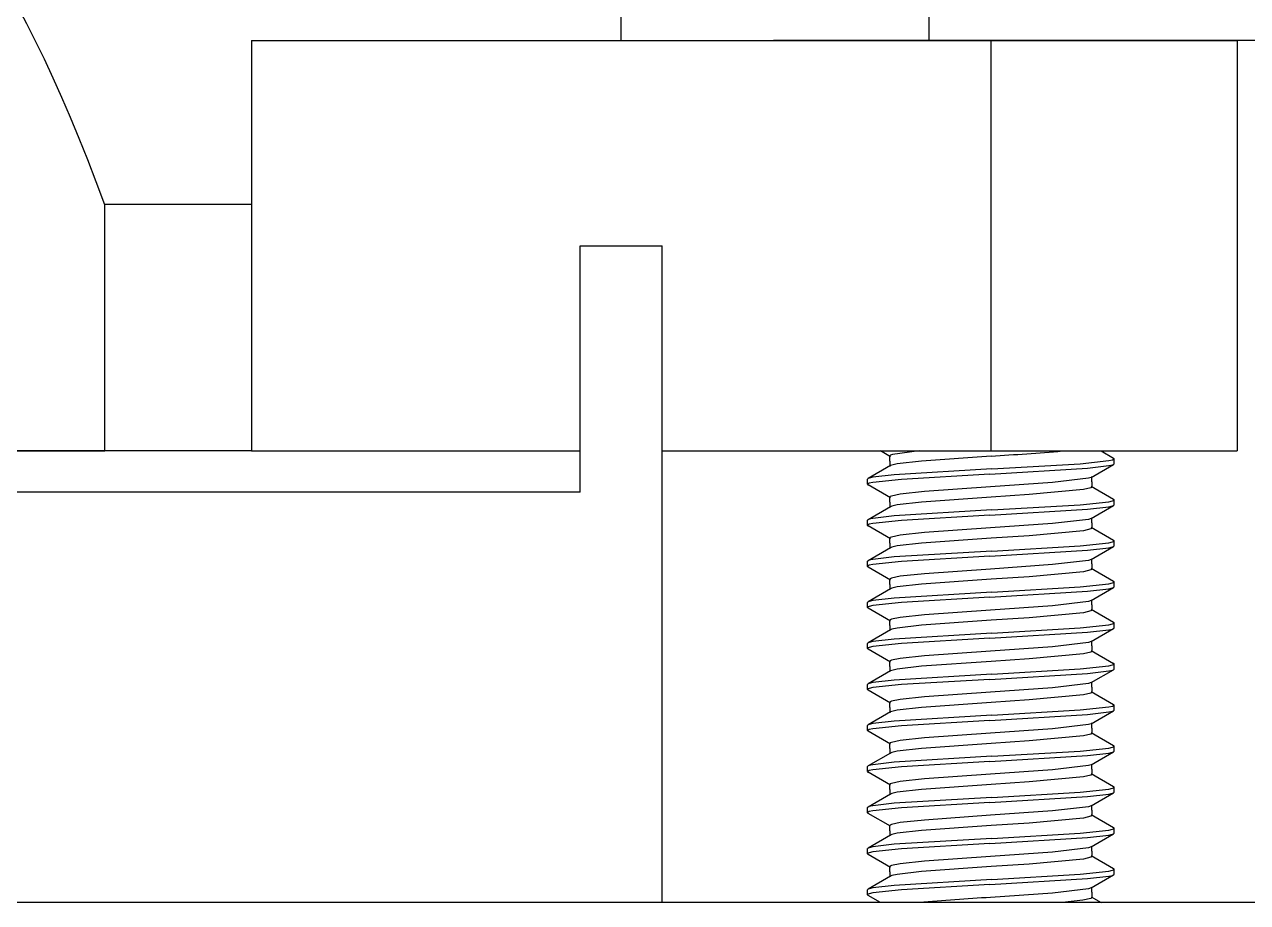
# Model space of a CAD drawing. Header units: millimetres. Extents: x -210 to 210, y -148 to 148.
# Drawn here: x -148.09 to -133.2, y -17.36 to -6.66 of the extents above; entities that cross this region are included whole.
import ezdxf

# ---------------------------------------------------------------- set-up
doc = ezdxf.new("R2010")
doc.units = ezdxf.units.MM
doc.layers.get('0').update_dxf_attribs({"lineweight": 18})

msp = doc.modelspace()

# ---------------------------------------------------------------- linework, layer by layer
at = {"color": 7, "lineweight": 30, "ltscale": 0.075}
for p, q in [((-137.072, -6.856), (-137.072, -3.856)), ((-136.322, -6.856), (-133.322, -6.856)), ((-147.107, -11.856), (-147.107, -8.856)), ((-141.322, -12.356), (-141.322, -9.356)), ((-136.322, -11.856), (-133.322, -11.856))]:
    msp.add_line(p, q, dxfattribs=at)
at = {"color": 7, "lineweight": 30, "ltscale": 0.07}
msp.add_line((-140.822, -6.856), (-140.822, -4.056), dxfattribs=at)
at = {"color": 7, "lineweight": 30, "ltscale": 0.125}
for p, q in [((-145.322, -6.856), (-145.322, -11.856)), ((-136.322, -6.856), (-136.322, -11.856)), ((-133.322, -6.856), (-133.322, -11.856))]:
    msp.add_line(p, q, dxfattribs=at)
at = {"color": 7, "lineweight": 30, "ltscale": 0.225}
msp.add_line((-145.322, -6.856), (-136.322, -6.856), dxfattribs=at)
at = {"color": 7, "lineweight": 30, "ltscale": 0.033856}
msp.add_line((-140.322, -6.856), (-138.967, -6.856), dxfattribs=at)
at = {"color": 7, "lineweight": 30, "ltscale": 0.166144}
msp.add_line((-132.322, -6.856), (-138.967, -6.856), dxfattribs=at)
at = {"color": 7, "lineweight": 30, "ltscale": 0.04463}
for p, q in [((-145.322, -8.856), (-147.107, -8.856)), ((-145.322, -11.856), (-147.107, -11.856))]:
    msp.add_line(p, q, dxfattribs=at)
at = {"color": 7, "lineweight": 30, "ltscale": 0.025}
msp.add_line((-141.322, -9.356), (-140.322, -9.356), dxfattribs=at)
at = {"color": 7, "lineweight": 30, "ltscale": 0.2}
for p, q in [((-140.322, -17.356), (-140.322, -9.356)), ((-132.322, -17.356), (-140.322, -17.356))]:
    msp.add_line(p, q, dxfattribs=at)
at = {"color": 7, "lineweight": 30, "ltscale": 0.275}
msp.add_line((-145.322, -11.856), (-156.322, -11.856), dxfattribs=at)
at = {"color": 7, "lineweight": 30, "ltscale": 0.18574}
msp.add_line((-154.536, -11.856), (-147.107, -11.856), dxfattribs=at)
at = {"color": 7, "lineweight": 30, "ltscale": 0.1}
for p, q in [((-145.322, -11.856), (-141.322, -11.856)), ((-140.322, -11.856), (-136.322, -11.856))]:
    msp.add_line(p, q, dxfattribs=at)
at = {"color": 7, "lineweight": 30, "ltscale": 0.003543}
msp.add_line((-137.543, -11.928), (-137.666, -11.856), dxfattribs=at)
at = {"color": 7, "lineweight": 30, "ltscale": 0.004319}
for p, q in [((-134.977, -11.856), (-134.828, -11.943)), ((-137.666, -17.356), (-137.815, -17.27))]:
    msp.add_line(p, q, dxfattribs=at)
at = {"color": 7, "lineweight": 30, "ltscale": 0.007862}
for p, q in [((-137.543, -12.035), (-137.815, -12.193)), ((-135.1, -12.178), (-134.828, -12.02)), ((-137.543, -12.428), (-137.815, -12.27)), ((-135.1, -12.285), (-134.828, -12.443)), ((-137.543, -12.535), (-137.815, -12.693)), ((-135.1, -12.678), (-134.828, -12.52)), ((-137.543, -12.928), (-137.815, -12.77)), ((-135.1, -12.785), (-134.828, -12.943)), ((-137.543, -13.035), (-137.815, -13.193)), ((-135.1, -13.178), (-134.828, -13.02)), ((-137.543, -13.428), (-137.815, -13.27)), ((-135.1, -13.285), (-134.828, -13.443)), ((-137.543, -13.535), (-137.815, -13.693)), ((-135.1, -13.678), (-134.828, -13.52)), ((-137.543, -13.928), (-137.815, -13.77)), ((-135.1, -13.785), (-134.828, -13.943)), ((-137.543, -14.035), (-137.815, -14.193)), ((-135.1, -14.178), (-134.828, -14.02)), ((-137.543, -14.428), (-137.815, -14.27)), ((-135.1, -14.285), (-134.828, -14.443)), ((-137.543, -14.535), (-137.815, -14.693)), ((-135.1, -14.678), (-134.828, -14.52)), ((-137.543, -14.928), (-137.815, -14.77)), ((-135.1, -14.785), (-134.828, -14.943)), ((-137.543, -15.035), (-137.815, -15.193)), ((-135.1, -15.178), (-134.828, -15.02)), ((-137.543, -15.428), (-137.815, -15.27)), ((-135.1, -15.285), (-134.828, -15.443)), ((-137.543, -15.535), (-137.815, -15.693)), ((-135.1, -15.678), (-134.828, -15.52)), ((-137.543, -15.928), (-137.815, -15.77)), ((-135.1, -15.785), (-134.828, -15.943)), ((-137.543, -16.035), (-137.815, -16.193)), ((-135.1, -16.178), (-134.828, -16.02)), ((-137.543, -16.428), (-137.815, -16.27)), ((-135.1, -16.285), (-134.828, -16.443)), ((-135.1, -16.678), (-134.828, -16.52)), ((-137.543, -16.535), (-137.815, -16.693)), ((-137.543, -16.928), (-137.815, -16.77)), ((-135.1, -16.785), (-134.828, -16.943)), ((-137.543, -17.035), (-137.815, -17.193)), ((-135.1, -17.178), (-134.828, -17.02))]:
    msp.add_line(p, q, dxfattribs=at)
at = {"color": 7, "lineweight": 30, "ltscale": 0.001566}
for p, q in [((-137.551, -11.981), (-137.551, -11.919)), ((-137.551, -11.981), (-137.551, -12.044)), ((-135.092, -12.231), (-135.092, -12.169)), ((-135.092, -12.231), (-135.092, -12.294)), ((-137.551, -12.481), (-137.551, -12.419)), ((-137.551, -12.481), (-137.551, -12.544)), ((-135.092, -12.731), (-135.092, -12.669)), ((-135.092, -12.731), (-135.092, -12.794)), ((-137.551, -12.981), (-137.551, -12.919)), ((-137.551, -12.981), (-137.551, -13.044)), ((-135.092, -13.231), (-135.092, -13.169)), ((-135.092, -13.231), (-135.092, -13.294)), ((-137.551, -13.481), (-137.551, -13.419)), ((-137.551, -13.481), (-137.551, -13.544)), ((-135.092, -13.731), (-135.092, -13.669)), ((-135.092, -13.731), (-135.092, -13.794)), ((-137.551, -13.981), (-137.551, -13.919)), ((-137.551, -13.981), (-137.551, -14.044)), ((-135.092, -14.231), (-135.092, -14.169)), ((-135.092, -14.231), (-135.092, -14.294)), ((-137.551, -14.481), (-137.551, -14.419)), ((-137.551, -14.481), (-137.551, -14.544)), ((-135.092, -14.731), (-135.092, -14.669)), ((-135.092, -14.731), (-135.092, -14.794)), ((-137.551, -14.981), (-137.551, -14.919)), ((-137.551, -14.981), (-137.551, -15.044)), ((-135.092, -15.231), (-135.092, -15.169)), ((-135.092, -15.231), (-135.092, -15.294)), ((-137.551, -15.481), (-137.551, -15.419)), ((-137.551, -15.481), (-137.551, -15.544)), ((-135.092, -15.731), (-135.092, -15.669)), ((-135.092, -15.731), (-135.092, -15.794)), ((-137.551, -15.981), (-137.551, -15.919)), ((-137.551, -15.981), (-137.551, -16.044)), ((-135.092, -16.231), (-135.092, -16.169)), ((-135.092, -16.231), (-135.092, -16.294)), ((-137.551, -16.481), (-137.551, -16.419)), ((-137.551, -16.481), (-137.551, -16.544)), ((-135.092, -16.731), (-135.092, -16.669)), ((-135.092, -16.731), (-135.092, -16.794)), ((-137.551, -16.981), (-137.551, -16.919)), ((-137.551, -16.981), (-137.551, -17.044)), ((-135.092, -17.231), (-135.092, -17.169)), ((-135.092, -17.231), (-135.092, -17.294))]:
    msp.add_line(p, q, dxfattribs=at)
at = {"color": 7, "lineweight": 30, "ltscale": 0.001549}
for p, q in [((-134.822, -12.012), (-134.822, -11.95)), ((-137.822, -12.262), (-137.822, -12.2)), ((-134.822, -12.512), (-134.822, -12.45)), ((-137.822, -12.762), (-137.822, -12.7)), ((-134.822, -13.012), (-134.822, -12.95)), ((-137.822, -13.262), (-137.822, -13.2)), ((-134.822, -13.512), (-134.822, -13.45)), ((-137.822, -13.762), (-137.822, -13.7)), ((-134.822, -14.012), (-134.822, -13.95)), ((-137.822, -14.262), (-137.822, -14.2)), ((-134.822, -14.512), (-134.822, -14.45)), ((-137.822, -14.762), (-137.822, -14.7)), ((-134.822, -15.012), (-134.822, -14.95)), ((-137.822, -15.262), (-137.822, -15.2)), ((-134.822, -15.512), (-134.822, -15.45)), ((-137.822, -15.762), (-137.822, -15.7)), ((-134.822, -16.012), (-134.822, -15.95)), ((-137.822, -16.262), (-137.822, -16.2)), ((-134.822, -16.512), (-134.822, -16.45)), ((-137.822, -16.762), (-137.822, -16.7)), ((-134.822, -17.012), (-134.822, -16.95)), ((-137.822, -17.262), (-137.822, -17.2))]:
    msp.add_line(p, q, dxfattribs=at)
at = {"color": 7, "lineweight": 30, "ltscale": 0.475}
msp.add_line((-141.322, -12.356), (-160.322, -12.356), dxfattribs=at)
at = {"color": 7, "lineweight": 30}
msp.add_line((-126.572, -17.356), (-175.072, -17.356), dxfattribs=at)
at = {"color": 7, "lineweight": 30, "ltscale": 0.003544}
msp.add_line((-135.1, -17.285), (-134.977, -17.356), dxfattribs=at)
at = {"color": 7, "lineweight": 30}
for points in [[(-137.192, -11.856), (-137.519, -11.9), (-137.541, -11.909), (-137.547, -11.913), (-137.551, -11.917), (-137.551, -11.919)], [(-136.318, -11.919), (-137.164, -11.979), (-137.461, -12.013), (-137.525, -12.028), (-137.543, -12.035)], [(-136.333, -12.138), (-135.143, -12.065), (-134.884, -12.035), (-134.84, -12.025), (-134.828, -12.02)], [(-136.31, -12.075), (-135.236, -12.011), (-134.885, -11.974), (-134.841, -11.963), (-134.829, -11.958), (-134.824, -11.955), (-134.822, -11.953), (-134.822, -11.95)], [(-136.333, -12.138), (-137.407, -12.202), (-137.759, -12.239), (-137.802, -12.249), (-137.814, -12.255), (-137.819, -12.258), (-137.821, -12.26), (-137.822, -12.262)], [(-136.31, -12.075), (-137.5, -12.147), (-137.759, -12.177), (-137.803, -12.188), (-137.815, -12.193)], [(-135.1, -12.178), (-135.134, -12.189), (-135.57, -12.241), (-136.325, -12.294)], [(-136.325, -12.294), (-137.129, -12.351), (-137.427, -12.383), (-137.532, -12.405), (-137.547, -12.412), (-137.55, -12.416), (-137.551, -12.419)], [(-135.092, -12.294), (-135.094, -12.298), (-135.096, -12.3), (-135.104, -12.305), (-135.194, -12.327), (-135.853, -12.388), (-136.318, -12.419)], [(-136.318, -12.419), (-137.164, -12.479), (-137.461, -12.513), (-137.525, -12.528), (-137.543, -12.535)], [(-136.31, -12.575), (-135.236, -12.511), (-134.885, -12.474), (-134.841, -12.463), (-134.829, -12.458), (-134.824, -12.455), (-134.822, -12.453), (-134.822, -12.45)], [(-136.333, -12.638), (-137.407, -12.702), (-137.759, -12.739), (-137.802, -12.749), (-137.814, -12.755), (-137.819, -12.758), (-137.821, -12.76), (-137.822, -12.762)], [(-136.31, -12.575), (-137.5, -12.647), (-137.759, -12.677), (-137.803, -12.688), (-137.815, -12.693)], [(-136.333, -12.638), (-135.143, -12.565), (-134.884, -12.535), (-134.84, -12.525), (-134.828, -12.52)], [(-136.325, -12.794), (-137.129, -12.851), (-137.427, -12.883), (-137.532, -12.905), (-137.547, -12.912), (-137.55, -12.916), (-137.551, -12.919)], [(-135.1, -12.678), (-135.134, -12.689), (-135.57, -12.741), (-136.325, -12.794)], [(-135.092, -12.794), (-135.094, -12.798), (-135.096, -12.8), (-135.104, -12.805), (-135.194, -12.827), (-135.853, -12.888), (-136.318, -12.919)], [(-136.318, -12.919), (-137.164, -12.979), (-137.461, -13.013), (-137.525, -13.028), (-137.543, -13.035)], [(-136.31, -13.075), (-135.236, -13.011), (-134.885, -12.974), (-134.841, -12.963), (-134.829, -12.958), (-134.824, -12.955), (-134.822, -12.953), (-134.822, -12.95)], [(-136.31, -13.075), (-137.5, -13.147), (-137.759, -13.177), (-137.803, -13.188), (-137.815, -13.193)], [(-136.333, -13.138), (-135.143, -13.065), (-134.884, -13.035), (-134.84, -13.025), (-134.828, -13.02)], [(-136.333, -13.138), (-137.407, -13.202), (-137.759, -13.239), (-137.802, -13.249), (-137.814, -13.255), (-137.819, -13.258), (-137.821, -13.26), (-137.822, -13.262)], [(-135.1, -13.178), (-135.134, -13.189), (-135.57, -13.241), (-136.325, -13.294)], [(-136.325, -13.294), (-137.129, -13.351), (-137.427, -13.383), (-137.532, -13.405), (-137.547, -13.412), (-137.55, -13.416), (-137.551, -13.419)], [(-135.092, -13.294), (-135.094, -13.298), (-135.096, -13.3), (-135.104, -13.305), (-135.194, -13.327), (-135.853, -13.388), (-136.318, -13.419)], [(-136.318, -13.419), (-137.164, -13.479), (-137.461, -13.513), (-137.525, -13.528), (-137.543, -13.535)], [(-136.333, -13.638), (-135.143, -13.565), (-134.884, -13.535), (-134.84, -13.525), (-134.828, -13.52)], [(-136.31, -13.575), (-135.236, -13.511), (-134.885, -13.474), (-134.841, -13.463), (-134.829, -13.458), (-134.824, -13.455), (-134.822, -13.453), (-134.822, -13.45)], [(-136.333, -13.638), (-137.407, -13.702), (-137.759, -13.739), (-137.802, -13.749), (-137.814, -13.755), (-137.819, -13.758), (-137.821, -13.76), (-137.822, -13.762)], [(-136.31, -13.575), (-137.5, -13.647), (-137.759, -13.677), (-137.803, -13.688), (-137.815, -13.693)], [(-135.1, -13.678), (-135.134, -13.689), (-135.57, -13.741), (-136.325, -13.794)], [(-136.325, -13.794), (-137.129, -13.851), (-137.427, -13.883), (-137.532, -13.905), (-137.547, -13.912), (-137.55, -13.916), (-137.551, -13.919)], [(-135.092, -13.794), (-135.094, -13.798), (-135.096, -13.8), (-135.104, -13.805), (-135.194, -13.827), (-135.853, -13.888), (-136.318, -13.919)], [(-136.318, -13.919), (-137.164, -13.979), (-137.461, -14.013), (-137.525, -14.028), (-137.543, -14.035)], [(-136.31, -14.075), (-135.236, -14.011), (-134.885, -13.974), (-134.841, -13.963), (-134.829, -13.958), (-134.824, -13.955), (-134.822, -13.953), (-134.822, -13.95)], [(-136.333, -14.138), (-137.407, -14.202), (-137.759, -14.239), (-137.802, -14.249), (-137.814, -14.255), (-137.819, -14.258), (-137.821, -14.26), (-137.822, -14.262)], [(-136.31, -14.075), (-137.5, -14.147), (-137.759, -14.177), (-137.803, -14.188), (-137.815, -14.193)], [(-136.333, -14.138), (-135.143, -14.065), (-134.884, -14.035), (-134.84, -14.025), (-134.828, -14.02)], [(-135.1, -14.178), (-135.134, -14.189), (-135.57, -14.241), (-136.325, -14.294)], [(-136.325, -14.294), (-137.129, -14.351), (-137.427, -14.383), (-137.532, -14.405), (-137.547, -14.412), (-137.55, -14.416), (-137.551, -14.419)], [(-136.318, -14.419), (-137.164, -14.479), (-137.461, -14.513), (-137.525, -14.528), (-137.543, -14.535)], [(-135.092, -14.294), (-135.094, -14.298), (-135.096, -14.3), (-135.104, -14.305), (-135.194, -14.327), (-135.853, -14.388), (-136.318, -14.419)], [(-136.31, -14.575), (-137.5, -14.647), (-137.759, -14.677), (-137.803, -14.688), (-137.815, -14.693)], [(-136.333, -14.638), (-135.143, -14.565), (-134.884, -14.535), (-134.84, -14.525), (-134.828, -14.52)], [(-136.31, -14.575), (-135.236, -14.511), (-134.885, -14.474), (-134.841, -14.463), (-134.829, -14.458), (-134.824, -14.455), (-134.822, -14.453), (-134.822, -14.45)], [(-136.333, -14.638), (-137.407, -14.702), (-137.759, -14.739), (-137.802, -14.749), (-137.814, -14.755), (-137.819, -14.758), (-137.821, -14.76), (-137.822, -14.762)], [(-135.1, -14.678), (-135.134, -14.689), (-135.57, -14.741), (-136.325, -14.794)], [(-136.325, -14.794), (-137.129, -14.851), (-137.427, -14.883), (-137.532, -14.905), (-137.547, -14.912), (-137.55, -14.916), (-137.551, -14.919)], [(-135.092, -14.794), (-135.094, -14.798), (-135.096, -14.8), (-135.104, -14.805), (-135.194, -14.827), (-135.853, -14.888), (-136.318, -14.919)], [(-136.318, -14.919), (-137.164, -14.979), (-137.461, -15.013), (-137.525, -15.028), (-137.543, -15.035)], [(-136.333, -15.138), (-135.143, -15.065), (-134.884, -15.035), (-134.84, -15.025), (-134.828, -15.02)], [(-136.31, -15.075), (-135.236, -15.011), (-134.885, -14.974), (-134.841, -14.963), (-134.829, -14.958), (-134.824, -14.955), (-134.822, -14.953), (-134.822, -14.95)], [(-136.333, -15.138), (-137.407, -15.202), (-137.759, -15.239), (-137.802, -15.249), (-137.814, -15.255), (-137.819, -15.258), (-137.821, -15.26), (-137.822, -15.262)], [(-136.31, -15.075), (-137.5, -15.147), (-137.759, -15.177), (-137.803, -15.188), (-137.815, -15.193)], [(-135.1, -15.178), (-135.134, -15.189), (-135.57, -15.241), (-136.325, -15.294)], [(-136.325, -15.294), (-137.129, -15.351), (-137.427, -15.383), (-137.532, -15.405), (-137.547, -15.412), (-137.55, -15.416), (-137.551, -15.419)], [(-135.092, -15.294), (-135.094, -15.298), (-135.096, -15.3), (-135.104, -15.305), (-135.194, -15.327), (-135.853, -15.388), (-136.318, -15.419)], [(-136.318, -15.419), (-137.164, -15.479), (-137.461, -15.513), (-137.525, -15.528), (-137.543, -15.535)], [(-136.31, -15.575), (-135.236, -15.511), (-134.885, -15.474), (-134.841, -15.463), (-134.829, -15.458), (-134.824, -15.455), (-134.822, -15.453), (-134.822, -15.45)], [(-136.31, -15.575), (-137.5, -15.647), (-137.759, -15.677), (-137.803, -15.688), (-137.815, -15.693)], [(-136.333, -15.638), (-135.143, -15.565), (-134.884, -15.535), (-134.84, -15.525), (-134.828, -15.52)], [(-136.333, -15.638), (-137.407, -15.702), (-137.759, -15.739), (-137.802, -15.749), (-137.814, -15.755), (-137.819, -15.758), (-137.821, -15.76), (-137.822, -15.762)], [(-135.1, -15.678), (-135.134, -15.689), (-135.57, -15.741), (-136.325, -15.794)], [(-136.325, -15.794), (-137.129, -15.851), (-137.427, -15.883), (-137.532, -15.905), (-137.547, -15.912), (-137.55, -15.916), (-137.551, -15.919)], [(-136.318, -15.919), (-137.164, -15.979), (-137.461, -16.013), (-137.525, -16.028), (-137.543, -16.035)], [(-135.092, -15.794), (-135.094, -15.798), (-135.096, -15.8), (-135.104, -15.805), (-135.194, -15.827), (-135.853, -15.888), (-136.318, -15.919)], [(-136.31, -16.075), (-137.5, -16.147), (-137.759, -16.177), (-137.803, -16.188), (-137.815, -16.193)], [(-136.333, -16.138), (-135.143, -16.065), (-134.884, -16.035), (-134.84, -16.025), (-134.828, -16.02)], [(-136.31, -16.075), (-135.236, -16.011), (-134.885, -15.974), (-134.841, -15.963), (-134.829, -15.958), (-134.824, -15.955), (-134.822, -15.953), (-134.822, -15.95)], [(-136.333, -16.138), (-137.407, -16.202), (-137.759, -16.239), (-137.802, -16.249), (-137.814, -16.255), (-137.819, -16.258), (-137.821, -16.26), (-137.822, -16.262)], [(-135.1, -16.178), (-135.134, -16.189), (-135.57, -16.241), (-136.325, -16.294)], [(-136.325, -16.294), (-137.129, -16.351), (-137.427, -16.383), (-137.532, -16.405), (-137.547, -16.412), (-137.55, -16.416), (-137.551, -16.419)], [(-135.092, -16.294), (-135.094, -16.298), (-135.096, -16.3), (-135.104, -16.305), (-135.194, -16.327), (-135.853, -16.388), (-136.318, -16.419)], [(-136.318, -16.419), (-137.164, -16.479), (-137.461, -16.513), (-137.525, -16.528), (-137.543, -16.535)], [(-136.333, -16.638), (-135.143, -16.565), (-134.884, -16.535), (-134.84, -16.525), (-134.828, -16.52)], [(-136.31, -16.575), (-135.236, -16.511), (-134.885, -16.474), (-134.841, -16.463), (-134.829, -16.458), (-134.824, -16.455), (-134.822, -16.453), (-134.822, -16.45)], [(-136.333, -16.638), (-137.407, -16.702), (-137.759, -16.739), (-137.802, -16.749), (-137.814, -16.755), (-137.819, -16.758), (-137.821, -16.76), (-137.822, -16.762)], [(-136.31, -16.575), (-137.5, -16.647), (-137.759, -16.677), (-137.803, -16.688), (-137.815, -16.693)], [(-136.325, -16.794), (-137.129, -16.851), (-137.427, -16.883), (-137.532, -16.905), (-137.547, -16.912), (-137.55, -16.916), (-137.551, -16.919)], [(-135.1, -16.678), (-135.134, -16.689), (-135.57, -16.741), (-136.325, -16.794)], [(-135.092, -16.794), (-135.094, -16.798), (-135.096, -16.8), (-135.104, -16.805), (-135.194, -16.827), (-135.853, -16.888), (-136.318, -16.919)], [(-136.318, -16.919), (-137.164, -16.979), (-137.461, -17.013), (-137.525, -17.028), (-137.543, -17.035)], [(-136.31, -17.075), (-135.236, -17.011), (-134.885, -16.974), (-134.841, -16.963), (-134.829, -16.958), (-134.824, -16.955), (-134.822, -16.953), (-134.822, -16.95)], [(-136.31, -17.075), (-137.5, -17.147), (-137.759, -17.177), (-137.803, -17.188), (-137.815, -17.193)], [(-136.333, -17.138), (-135.143, -17.065), (-134.884, -17.035), (-134.84, -17.025), (-134.828, -17.02)], [(-136.333, -17.138), (-137.407, -17.202), (-137.759, -17.239), (-137.802, -17.249), (-137.814, -17.255), (-137.819, -17.258), (-137.821, -17.26), (-137.822, -17.262)], [(-135.1, -17.178), (-135.134, -17.189), (-135.57, -17.241), (-136.325, -17.294)], [(-135.092, -17.294), (-135.094, -17.298), (-135.096, -17.3), (-135.105, -17.305), (-135.2, -17.328), (-135.451, -17.356)]]:
    msp.add_lwpolyline(points, dxfattribs=at)
for centre, radius, start, end in [((-138.395, 23.463), 35.442, 273.3598, 274.7656), ((-134.831, -11.953), 0.0102, 13.6946, 70.1526), ((-134.831, -12.01), 0.0102, 289.8474, 346.3054), ((-137.812, -12.203), 0.0102, 109.8474, 166.3054), ((-137.812, -12.26), 0.0102, 193.6946, 250.1526), ((-134.831, -12.453), 0.0102, 13.6946, 70.1526), ((-134.831, -12.51), 0.0102, 289.8474, 346.3054), ((-137.812, -12.703), 0.0102, 109.8474, 166.3054), ((-137.812, -12.76), 0.0102, 193.6946, 250.1526), ((-134.831, -12.953), 0.0102, 13.6946, 70.1526), ((-134.831, -13.01), 0.0102, 289.8474, 346.3054), ((-137.812, -13.203), 0.0102, 109.8474, 166.3054), ((-137.812, -13.26), 0.0102, 193.6946, 250.1526), ((-134.831, -13.453), 0.0102, 13.6946, 70.1526), ((-134.831, -13.51), 0.0102, 289.8474, 346.3054), ((-137.812, -13.703), 0.0102, 109.8474, 166.3054), ((-137.812, -13.76), 0.0102, 193.6946, 250.1526), ((-134.831, -13.953), 0.0102, 13.6946, 70.1526), ((-134.831, -14.01), 0.0102, 289.8474, 346.3054), ((-137.812, -14.203), 0.0102, 109.8474, 166.3054), ((-137.812, -14.26), 0.0102, 193.6946, 250.1526), ((-134.831, -14.453), 0.0102, 13.6946, 70.1526), ((-134.831, -14.51), 0.0102, 289.8474, 346.3054), ((-137.812, -14.703), 0.0102, 109.8474, 166.3054), ((-137.812, -14.76), 0.0102, 193.6946, 250.1526), ((-134.831, -14.953), 0.0102, 13.6946, 70.1526), ((-134.831, -15.01), 0.0102, 289.8474, 346.3054), ((-137.812, -15.203), 0.0102, 109.8474, 166.3054), ((-137.812, -15.26), 0.0102, 193.6946, 250.1526), ((-134.831, -15.453), 0.0102, 13.6946, 70.1526), ((-134.831, -15.51), 0.0102, 289.8474, 346.3054), ((-137.812, -15.703), 0.0102, 109.8474, 166.3054), ((-137.812, -15.76), 0.0102, 193.6946, 250.1526), ((-134.831, -15.953), 0.0102, 13.6946, 70.1526), ((-134.831, -16.01), 0.0102, 289.8474, 346.3054), ((-137.812, -16.203), 0.0102, 109.8474, 166.3054), ((-137.812, -16.26), 0.0102, 193.6946, 250.1526), ((-134.831, -16.453), 0.0102, 13.6946, 70.1526), ((-134.831, -16.51), 0.0102, 289.8474, 346.3054), ((-137.812, -16.703), 0.0102, 109.8474, 166.3054), ((-137.812, -16.76), 0.0102, 193.6946, 250.1526), ((-134.831, -16.953), 0.0102, 13.6946, 70.1526), ((-134.831, -17.01), 0.0102, 289.8474, 346.3054), ((-137.812, -17.203), 0.0102, 109.8474, 166.3054), ((-137.812, -17.26), 0.0102, 193.6946, 250.1526), ((-134.249, -52.658), 35.425, 93.3595, 94.7664)]:
    msp.add_arc(centre, radius, start, end, dxfattribs=at)
msp.add_ellipse((-150.821, -58.029), major_axis=(0.001, -53.987), ratio=0.166685, start_param=2.716064, end_param=3.118409, dxfattribs=at)

doc.saveas('drawing.dxf')
